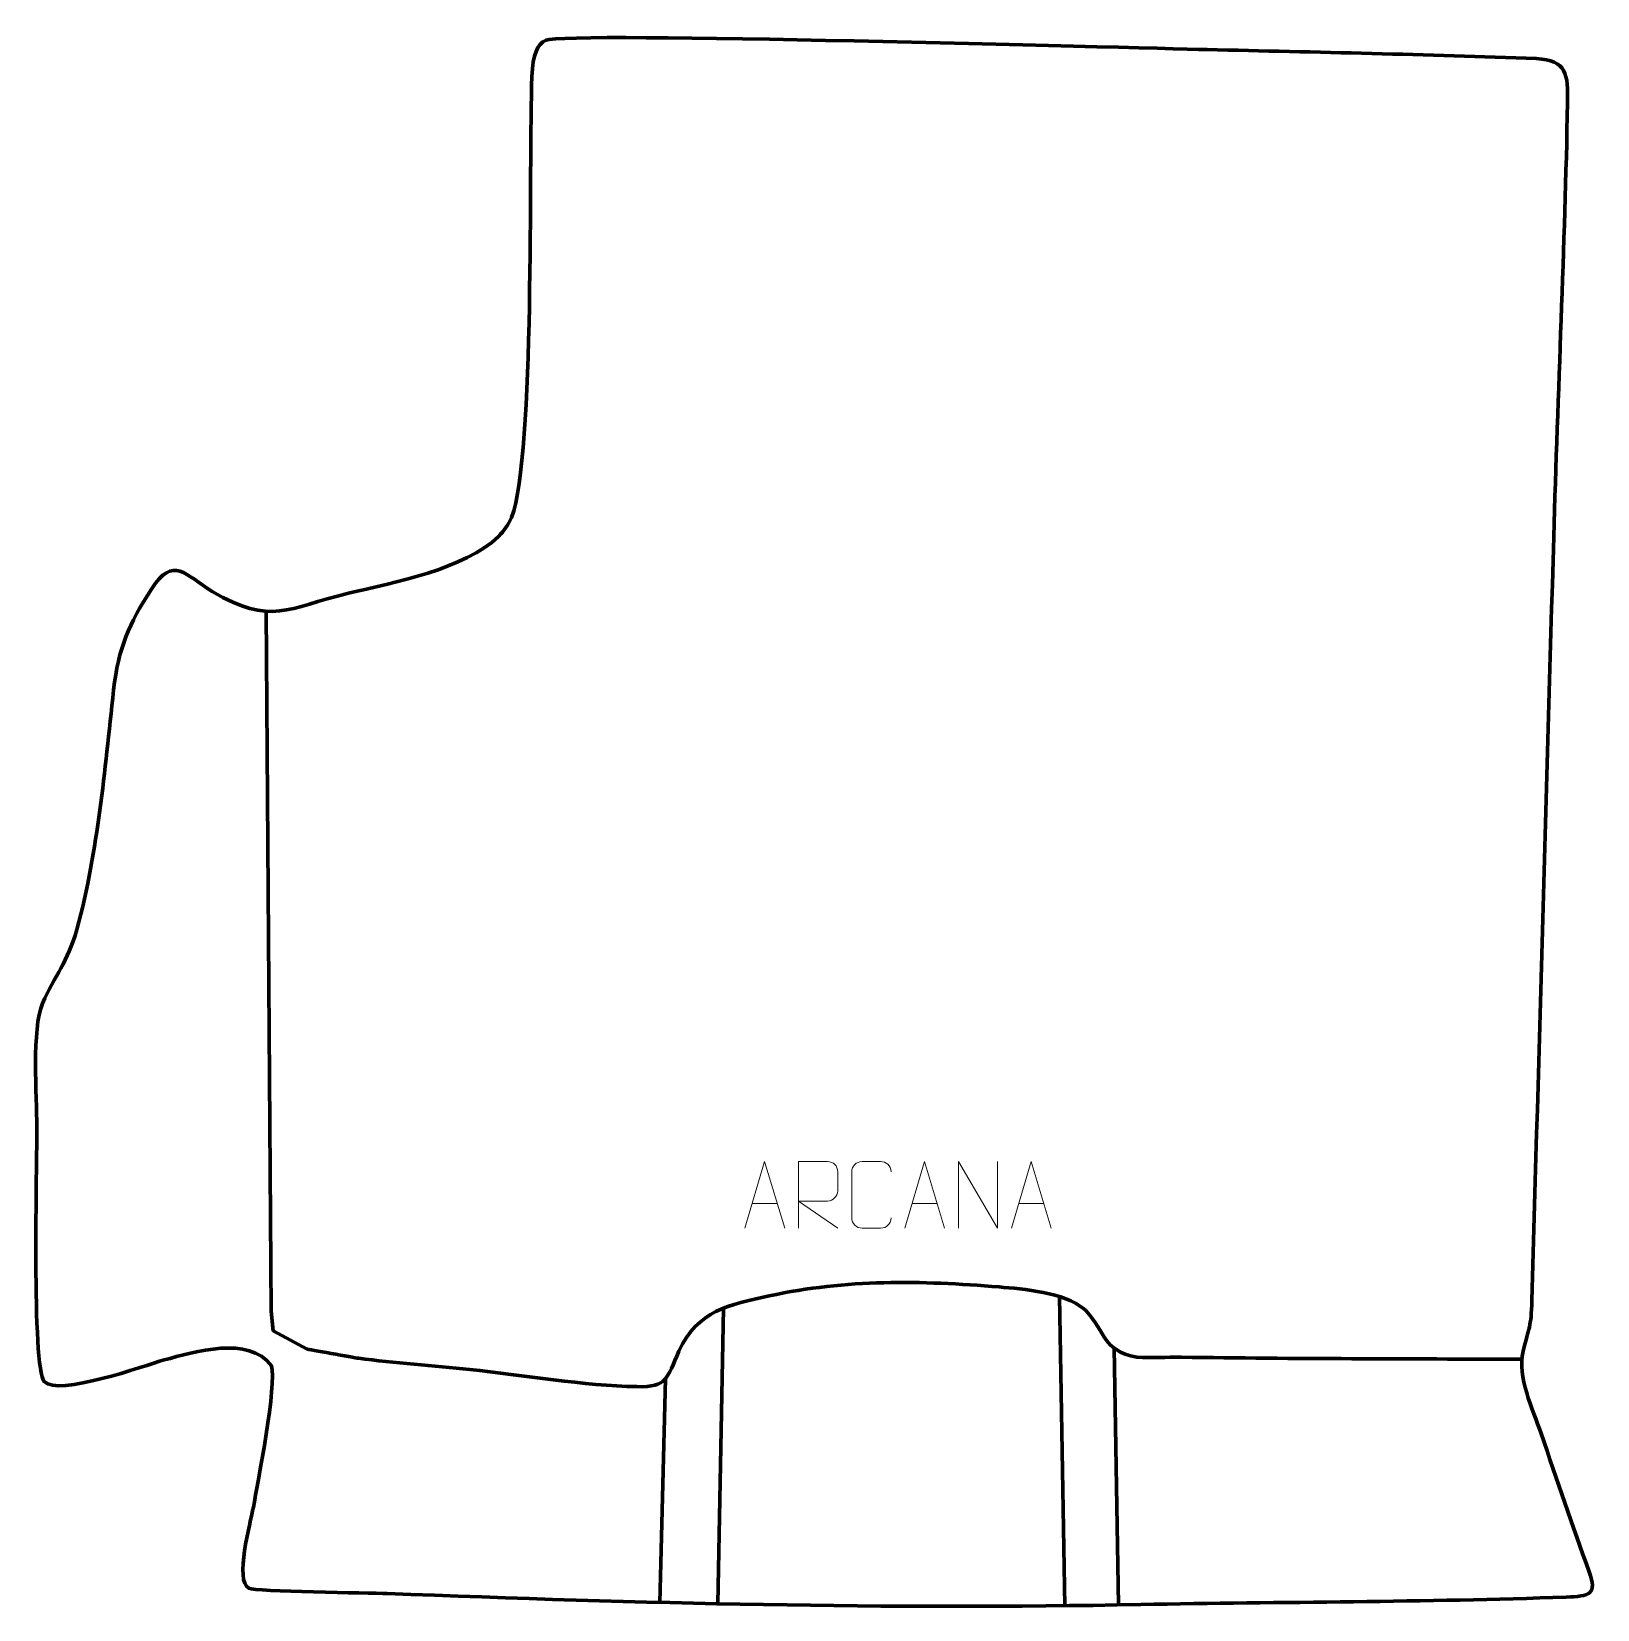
# Model space of a CAD drawing. Header units: millimetres. Extents: x -531 to 56, y 236 to 828.
import ezdxf

# ---------------------------------------------------------------- set-up
doc = ezdxf.new("R2010")
doc.units = ezdxf.units.MM
doc.header["$MEASUREMENT"] = 0
doc.layers.add('layer 1', color=7, linetype='Continuous', plot=False)
doc.layers.add('layer 2', color=7, linetype='Continuous')
doc.layers.add('layer 3', color=7, linetype='Continuous')

msp = doc.modelspace()

# ---------------------------------------------------------------- linework, layer by layer
at = {"layer": 'layer 1', "color": 250, "lineweight": 9}
for points, knots in [([(-263.5719, 378.7591), (-263.5719, 378.7591), (-256.2009, 403.7126), (-256.2009, 403.7126), (-256.2009, 403.7126), (-256.2009, 403.7126), (-248.631, 378.7591), (-248.631, 378.7591)], [0, 0, 0, 0, 0.33333333, 0.33333333, 0.33333333, 0.33333333, 1, 1, 1, 1]), ([(-243.4335, 378.7591), (-243.4335, 378.7591), (-243.4335, 403.7126), (-243.4335, 403.7126), (-243.4335, 403.7126), (-239.8387, 403.7126), (-236.2432, 403.7126), (-232.648, 403.7126), (-232.648, 403.7126), (-230.3227, 403.6749), (-228.7654, 402.1849), (-228.7695, 399.8185), (-228.7695, 399.8185), (-228.7699, 397.783), (-228.7699, 394.7236), (-228.7695, 392.6876), (-228.7695, 392.6876), (-228.776, 390.8121), (-230.5883, 388.8703), (-232.5978, 388.8512), (-232.5978, 388.8512), (-232.5978, 388.8512), (-243.4335, 388.8512), (-243.4335, 388.8512), (-243.4335, 388.8512), (-243.4335, 388.8512), (-228.7788, 378.7591), (-228.7788, 378.7591)], [0, 0, 0, 0, 0.125, 0.125, 0.125, 0.125, 0.25, 0.25, 0.25, 0.25, 0.375, 0.375, 0.375, 0.375, 0.5, 0.5, 0.5, 0.5, 0.625, 0.625, 0.625, 0.625, 0.75, 0.75, 0.75, 0.75, 1, 1, 1, 1]), ([(-208.6784, 382.5768), (-208.8182, 380.2534), (-210.4954, 378.7738), (-212.6431, 378.763), (-212.6431, 378.763), (-214.975, 378.7634), (-217.3069, 378.7634), (-219.6384, 378.763), (-219.6384, 378.763), (-221.5634, 378.6576), (-223.5355, 380.5421), (-223.5243, 382.5594), (-223.5243, 382.5594), (-223.5239, 388.3295), (-223.5239, 394.0992), (-223.5243, 399.8685), (-223.5243, 399.8685), (-223.5201, 402.0066), (-221.7734, 403.7258), (-219.621, 403.7123), (-219.621, 403.7123), (-217.2953, 403.7123), (-214.9692, 403.7123), (-212.6431, 403.7123), (-212.6431, 403.7123), (-210.6965, 403.7478), (-208.7051, 402.2563), (-208.6784, 399.8187)], [0, 0, 0, 0, 0.125, 0.125, 0.125, 0.125, 0.25, 0.25, 0.25, 0.25, 0.375, 0.375, 0.375, 0.375, 0.5, 0.5, 0.5, 0.5, 0.625, 0.625, 0.625, 0.625, 0.75, 0.75, 0.75, 0.75, 1, 1, 1, 1]), ([(-203.5719, 378.7591), (-203.5719, 378.7591), (-196.2009, 403.7126), (-196.2009, 403.7126), (-196.2009, 403.7126), (-196.2009, 403.7126), (-188.631, 378.7591), (-188.631, 378.7591)], [0, 0, 0, 0, 0.33333333, 0.33333333, 0.33333333, 0.33333333, 1, 1, 1, 1]), ([(-183.4288, 378.7591), (-183.4288, 378.7591), (-183.4288, 403.7126), (-183.4288, 403.7126), (-183.4288, 403.7126), (-183.4288, 403.7126), (-168.774, 378.7591), (-168.774, 378.7591), (-168.774, 378.7591), (-168.774, 378.7591), (-168.774, 403.7126), (-168.774, 403.7126)], [0, 0, 0, 0, 0.25, 0.25, 0.25, 0.25, 0.5, 0.5, 0.5, 0.5, 1, 1, 1, 1]), ([(-163.5719, 378.7591), (-163.5719, 378.7591), (-156.2009, 403.7126), (-156.2009, 403.7126), (-156.2009, 403.7126), (-156.2009, 403.7126), (-148.631, 378.7591), (-148.631, 378.7591)], [0, 0, 0, 0, 0.33333333, 0.33333333, 0.33333333, 0.33333333, 1, 1, 1, 1])]:
    msp.add_open_spline(points, degree=3, knots=knots, dxfattribs=at)
for points in [[(-260.8493, 388.0085), (-260.8493, 388.0085), (-251.3536, 388.0085), (-251.3536, 388.0085)], [(-200.8493, 388.0085), (-200.8493, 388.0085), (-191.3536, 388.0085), (-191.3536, 388.0085)], [(-160.8493, 388.0085), (-160.8493, 388.0085), (-151.3536, 388.0085), (-151.3536, 388.0085)]]:
    msp.add_open_spline(points, degree=3, dxfattribs=at)
at = {"layer": 'layer 2', "color": 142, "lineweight": 158}
msp.add_open_spline([(-443.3308, 610.1831), (-443.3308, 610.1831), (-441.4178, 347.6368), (-441.4178, 347.6368), (-441.4178, 347.6368), (-441.4178, 347.6368), (-440.6241, 340.2284), (-440.6241, 340.2284), (-440.6241, 340.2284), (-440.6241, 340.2284), (-427.9241, 333.3493), (-427.9241, 333.3493), (-427.9241, 333.3493), (-427.9241, 333.3493), (-410.197, 330.1743), (-408.6095, 329.9097), (-408.6095, 329.9097), (-395.171, 328.1555), (-380.4451, 327.0893), (-366.872, 325.7578), (-366.872, 325.7578), (-346.8427, 323.494), (-324.0101, 319.6945), (-304.1489, 319.2724), (-304.1489, 319.2724), (-292.4376, 319.0234), (-293.111, 322.2577), (-288.3574, 332.6315), (-288.3574, 332.6315), (-281.3372, 347.952), (-269.6314, 349.9154), (-254.4689, 353.3065), (-254.4689, 353.3065), (-225.4519, 359.6691), (-197.6158, 359.0711), (-168.1959, 356.68), (-168.1959, 356.68), (-159.2092, 355.9497), (-143.5255, 354.4839), (-136.5626, 348.5771), (-136.5626, 348.5771), (-136.5626, 348.5771), (-135.6361, 347.7911), (-135.6361, 347.7911), (-135.6361, 347.7911), (-127.7371, 339.4399), (-129.9622, 333.0952), (-116.4703, 330.3125), (-116.4703, 330.3125), (-111.0285, 330.0452), (-105.2574, 330.3342), (-99.7688, 330.3271), (-99.7688, 330.3271), (-57.1594, 329.6998), (-14.5422, 329.6855), (28.0709, 329.5951)], degree=3, knots=[0, 0, 0, 0, 0.06666667, 0.06666667, 0.06666667, 0.06666667, 0.13333333, 0.13333333, 0.13333333, 0.13333333, 0.2, 0.2, 0.2, 0.2, 0.26666667, 0.26666667, 0.26666667, 0.26666667, 0.33333333, 0.33333333, 0.33333333, 0.33333333, 0.4, 0.4, 0.4, 0.4, 0.46666667, 0.46666667, 0.46666667, 0.46666667, 0.53333333, 0.53333333, 0.53333333, 0.53333333, 0.6, 0.6, 0.6, 0.6, 0.66666667, 0.66666667, 0.66666667, 0.66666667, 0.73333333, 0.73333333, 0.73333333, 0.73333333, 0.8, 0.8, 0.8, 0.8, 0.86666667, 0.86666667, 0.86666667, 0.86666667, 1, 1, 1, 1], dxfattribs=at)
for points in [[(-145.5295, 353.0388), (-145.5295, 353.0388), (-143.5648, 237.0971), (-143.5648, 237.0971)], [(-271.6541, 348.6936), (-271.6541, 348.6936), (-273.8097, 237.8488), (-273.8097, 237.8488)], [(-124.9611, 333.6582), (-124.9611, 333.6582), (-123.3463, 237.3772), (-123.3463, 237.3772)], [(-293.3977, 322.252), (-293.3977, 322.252), (-295.4775, 238.342), (-295.4775, 238.342)]]:
    msp.add_open_spline(points, degree=3, dxfattribs=at)
at = {"layer": 'layer 3', "color": 242, "lineweight": 158}
msp.add_open_spline([(-397.8559, 241.6884), (-404.735, 241.8919), (-447.2618, 242.3338), (-449.8247, 243.6416), (-449.8247, 243.6416), (-455.1874, 246.378), (-449.1615, 268.2309), (-448.0913, 274.0739), (-448.0913, 274.0739), (-446.429, 283.1493), (-439.1601, 320.3724), (-441.2772, 327.1272), (-441.2772, 327.1272), (-449.9352, 338.6534), (-469.9929, 332.3172), (-481.609, 329.295), (-481.609, 329.295), (-488.9893, 327.0753), (-521.4508, 315.5724), (-526.538, 321.1533), (-526.538, 321.1533), (-531.3347, 326.4157), (-529.2706, 403.8871), (-529.3175, 416.8478), (-529.3175, 416.8478), (-529.4655, 427.9655), (-531.2399, 453.7095), (-527.2225, 463.0178), (-527.2225, 463.0178), (-522.3879, 473.7959), (-517.9218, 478.3804), (-514.2757, 490.7367), (-514.2757, 490.7367), (-506.076, 522.2473), (-504.1318, 548.7764), (-500.5209, 580.6508), (-500.5209, 580.6508), (-498.7156, 596.5872), (-494.8747, 605.1587), (-486.3017, 618.5206), (-486.3017, 618.5206), (-478.0944, 631.1808), (-473.6572, 623.9137), (-463.5164, 617.5431), (-463.5164, 617.5431), (-441.0676, 604.6776), (-435.7972, 611.2793), (-412.3241, 616.9351), (-412.3241, 616.9351), (-395.5449, 620.978), (-368.5921, 625.9995), (-356.1014, 638.1723), (-356.1014, 638.1723), (-353.7877, 640.5604), (-352.6051, 642.4451), (-351.1488, 645.4026), (-351.1488, 645.4026), (-342.2718, 669.7028), (-344.8244, 777.2325), (-343.5316, 810.7938), (-343.5316, 810.7938), (-343.2069, 819.2235), (-341.5325, 822.9236), (-338.2459, 824.4497), (-338.2459, 824.4497), (-331.3178, 827.667), (-119.5725, 821.6104), (-90.0465, 820.9071), (-90.0465, 820.9071), (-48.9886, 819.9312), (-7.6152, 819.1272), (33.4124, 817.4989), (33.4124, 817.4989), (44.9629, 817.0352), (45.3618, 811.5793), (45.1594, 800.8757), (45.1594, 800.8757), (44.1394, 746.9135), (41.5065, 692.1581), (39.9671, 638.061), (39.9671, 638.061), (37.2308, 542.5811), (34.4844, 447.1012), (31.7902, 351.6202), (31.7902, 351.6202), (31.4979, 341.2614), (30.6441, 341.7611), (28.517, 332.5479), (28.517, 332.5479), (26.2523, 322.7389), (32.0152, 311.1204), (35.2345, 301.7114), (35.2345, 301.7114), (41.1793, 284.3174), (46.9726, 267.0851), (53.2702, 249.8025), (53.2702, 249.8025), (56.3833, 241.2591), (53.4036, 240.6543), (44.6332, 240.3371), (44.6332, 240.3371), (-8.185, 238.4263), (-62.0799, 238.5443), (-115.0448, 237.5265), (-115.0448, 237.5265), (-210.4673, 235.6932), (-302.7421, 237.9618), (-397.8559, 241.6884)], degree=3, knots=[0, 0, 0, 0, 0.03571429, 0.03571429, 0.03571429, 0.03571429, 0.07142857, 0.07142857, 0.07142857, 0.07142857, 0.10714286, 0.10714286, 0.10714286, 0.10714286, 0.14285714, 0.14285714, 0.14285714, 0.14285714, 0.17857143, 0.17857143, 0.17857143, 0.17857143, 0.21428571, 0.21428571, 0.21428571, 0.21428571, 0.25, 0.25, 0.25, 0.25, 0.28571429, 0.28571429, 0.28571429, 0.28571429, 0.32142857, 0.32142857, 0.32142857, 0.32142857, 0.35714286, 0.35714286, 0.35714286, 0.35714286, 0.39285714, 0.39285714, 0.39285714, 0.39285714, 0.42857143, 0.42857143, 0.42857143, 0.42857143, 0.46428571, 0.46428571, 0.46428571, 0.46428571, 0.5, 0.5, 0.5, 0.5, 0.53571429, 0.53571429, 0.53571429, 0.53571429, 0.57142857, 0.57142857, 0.57142857, 0.57142857, 0.60714286, 0.60714286, 0.60714286, 0.60714286, 0.64285714, 0.64285714, 0.64285714, 0.64285714, 0.67857143, 0.67857143, 0.67857143, 0.67857143, 0.71428571, 0.71428571, 0.71428571, 0.71428571, 0.75, 0.75, 0.75, 0.75, 0.78571429, 0.78571429, 0.78571429, 0.78571429, 0.82142857, 0.82142857, 0.82142857, 0.82142857, 0.85714286, 0.85714286, 0.85714286, 0.85714286, 0.89285714, 0.89285714, 0.89285714, 0.89285714, 0.92857143, 0.92857143, 0.92857143, 0.92857143, 1, 1, 1, 1], dxfattribs=at)

doc.saveas('drawing.dxf')
